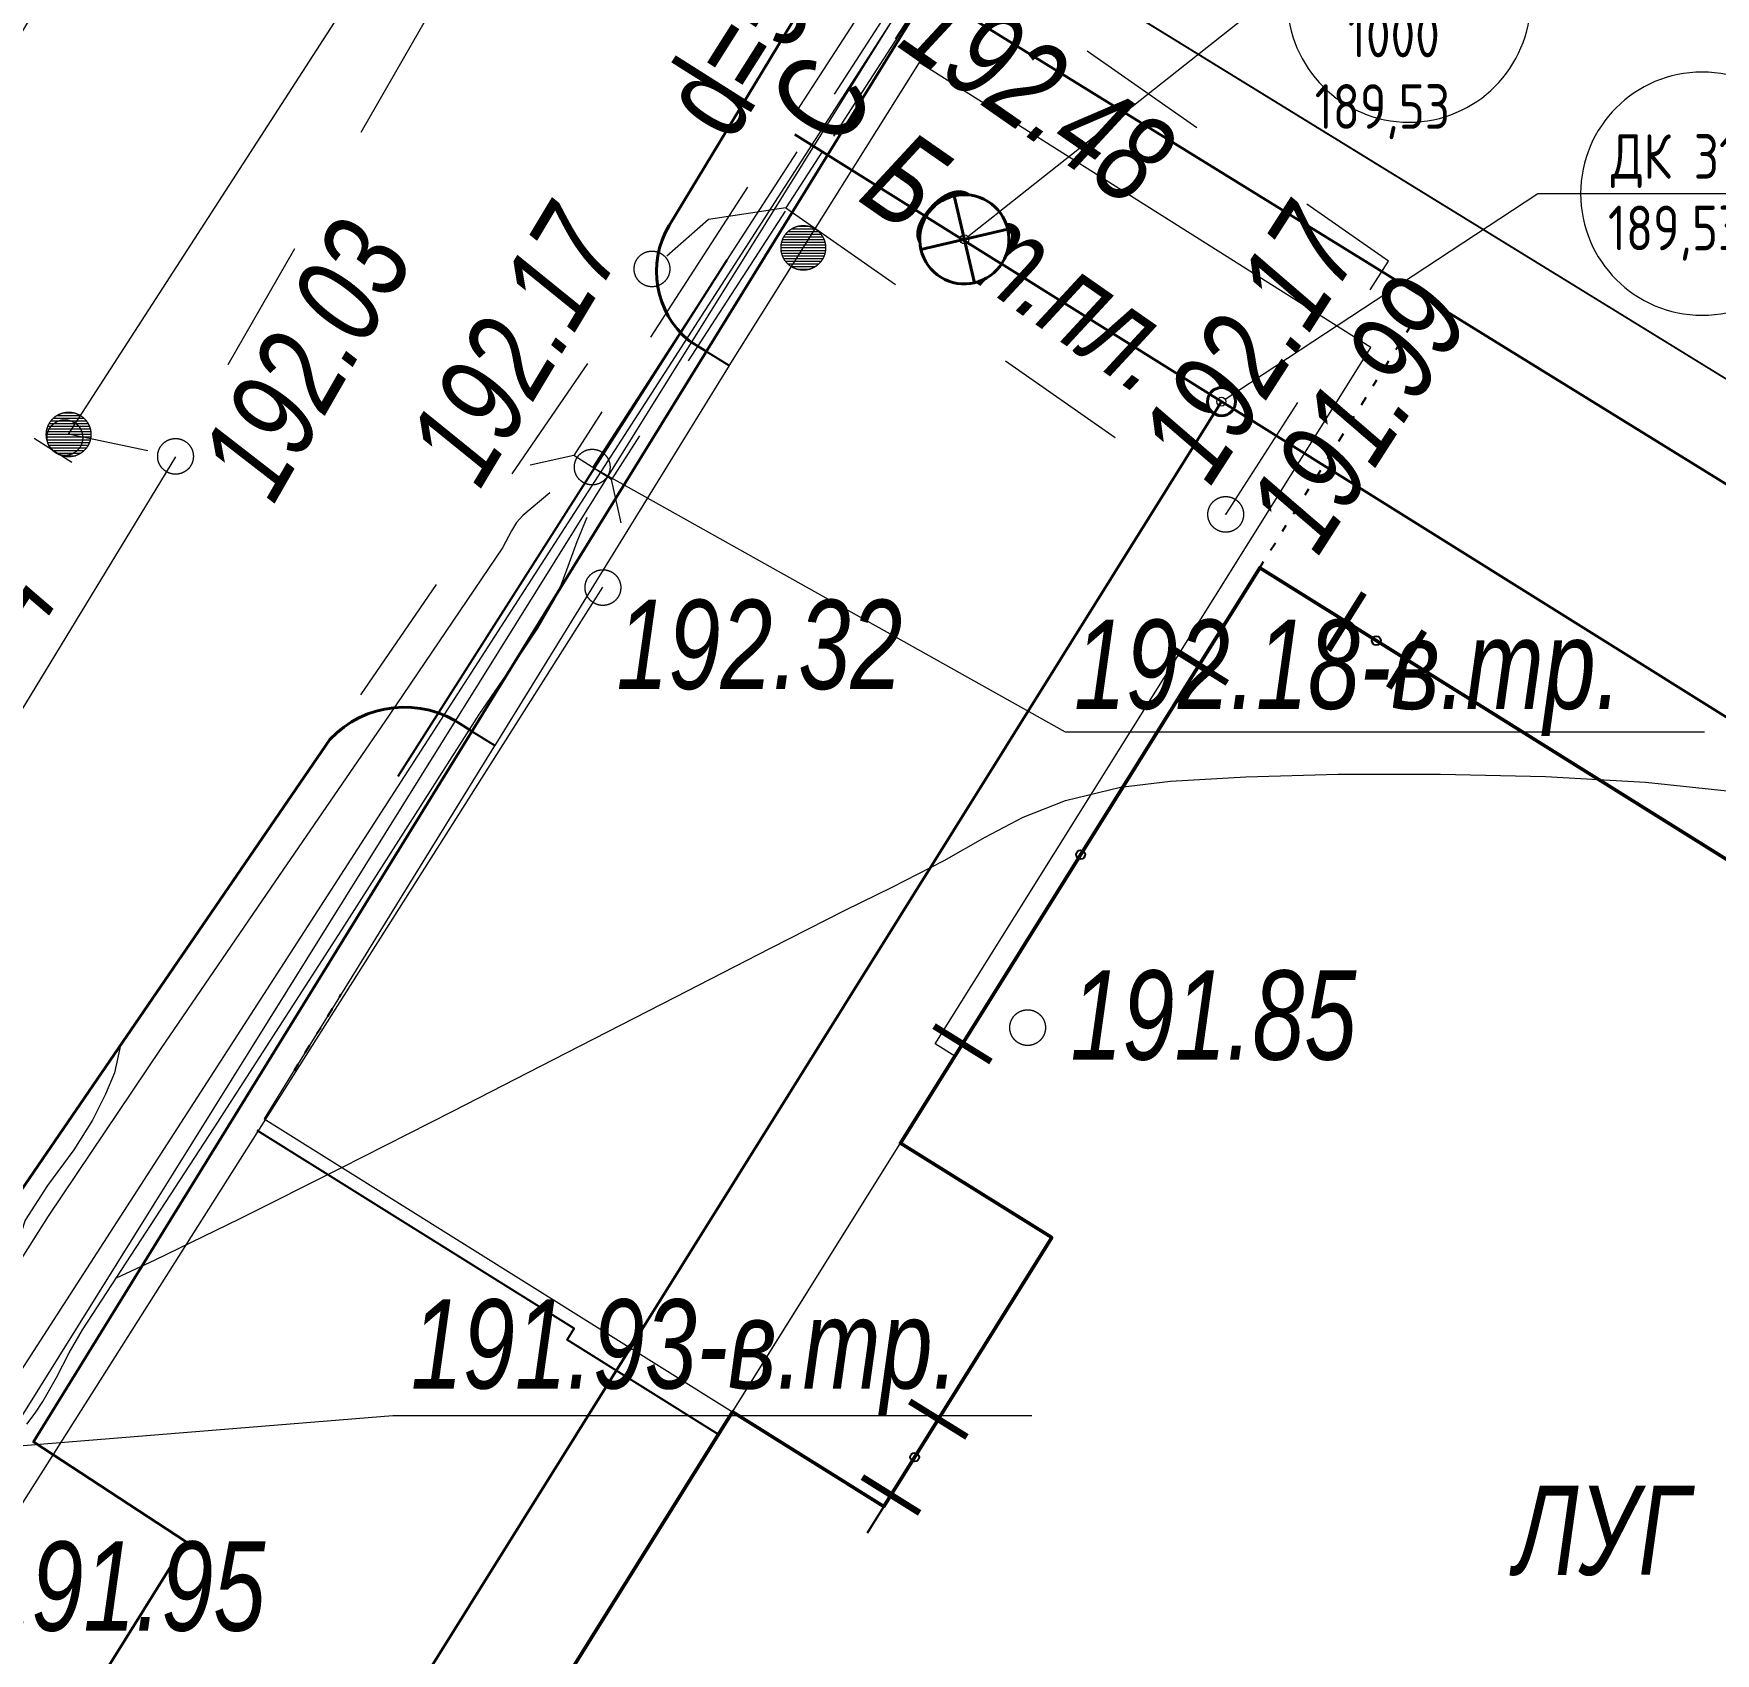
# Model space of a CAD drawing. Header units: millimetres. Extents: x -38151500 to -37084347, y -20520149 to -20417590.
# Drawn here: x -38101260 to -38082412, y -20485120 to -20466974 of the extents above; entities that cross this region are included whole.
import ezdxf
from ezdxf.xclip import XClip

# ---------------------------------------------------------------- set-up
doc = ezdxf.new("R2010")
doc.units = ezdxf.units.MM
doc.header["$MEASUREMENT"] = 0
doc.header["$XCLIPFRAME"] = 0
for name, pattern in [('Wipeout_Contour', [1000, 0, -1000]), ('ГОСТ 2.303 6', [480, 80, -150, 100, -150]), ('Новофедоровское_снт 28_07$0$l049', [3000, 2000, -1000]), ('Новофедоровское_снт 28_07$0$l189_2', [3000, 1500, -1500])]:
    doc.linetypes.add(name, pattern=pattern)
for name, color, linetype in [('!!! ПОДОСНОВА', 7, 'Continuous'), ('Дренаж', 7, 'Continuous'), ('Дренаж выноски', 7, 'Continuous')]:
    doc.layers.add(name, color=color, linetype=linetype)
for name, color, linetype, lineweight in [('Дренаж выноски_Ном._пера__21', 20, 'Continuous', 15), ('Дренаж_Ном._пера__20', 20, 'Continuous', 40), ('Новый_0-Жирная_Ном._пера__7', 7, 'Continuous', 25), ('Новый_0_Ном._пера__7', 7, 'Continuous', 25), ('Новый_Defpoints_Ном._пера__16', 16, 'Continuous', 20), ('Новый_Defpoints_Ном._пера__7', 7, 'Continuous', 25), ('Новый_ГП_БК_15.30_Ном._пера__206', 206, 'Continuous', 25), ('Новый_ГП_Граница участка_Ном._пера__1', 1, 'Continuous', 40), ('Новый_ГП_Дороги_проезды_Ном._пера__16', 16, 'Continuous', 20), ('Новый_ГП_Дороги_проезды_Ном._пера__251', 250, 'Continuous', 40), ('Новый_ГП_Здание сооружение_Ном._пера__22', 22, 'Continuous', 50), ('Новый_ГТ-сооружение_ ограждение_Ном._пера__19', 7, 'Continuous', 90), ('Чертеж_1_Новофедоровское_снт 28_07$0$tp_Дороги_Ном._пера__253', 252, 'Continuous', 18), ('Чертеж_1_Новофедоровское_снт 28_07$0$tp_отметки_новые_Ном._пера__253', 252, 'Continuous', 18), ('Чертеж_1_Новофедоровское_снт 28_07$0$tp_растительность_Ном._пера__253', 252, 'Continuous', 18), ('Чертеж_1_Новофедоровское_снт 28_07$0$tp_трубы под дорогой_Ном._пера__253', 252, 'Continuous', 18), ('Чертеж_1_Новофедоровское_снт 28_07$0$U_ТЕКСТ_БЕЛЫЙ_Ном._пера__253', 252, 'Continuous', 18), ('Чертеж_1_Новый_ГП_Топография_Ном._пера__253', 252, 'Continuous', 18), ('Чертеж_1_Новый_Новофедоровское_снт 28_07$0$tp_Дороги_Ном._пера__253', 252, 'Continuous', 18), ('Чертеж_1_Новый_Новофедоровское_снт 28_07$0$tp_канавы_Ном._пера__253', 252, 'Continuous', 18), ('Чертеж_1_Новый_Новофедоровское_снт 28_07$0$tp_ЛЭП нн_Ном._пера__253', 252, 'Continuous', 18), ('Чертеж_1_Новый_Новофедоровское_снт 28_07$0$tp_Ограждения ДЕР_Ном._пера__253', 252, 'Continuous', 18), ('Чертеж_1_Новый_Новофедоровское_снт 28_07$0$tp_Ограждения рабица_Ном._пера__253', 252, 'Continuous', 18), ('Чертеж_1_Новый_Новофедоровское_снт 28_07$0$tp_Ограждения_Ном._пера__253', 252, 'Continuous', 18), ('Чертеж_1_Новый_Новофедоровское_снт 28_07$0$tp_Ограждения_Ном._пера__7', 7, 'Continuous', 18), ('Чертеж_1_Новый_Новофедоровское_снт 28_07$0$tp_отметки_новые_Ном._пера__253', 252, 'Continuous', 18), ('Чертеж_1_Новый_Новофедоровское_снт 28_07$0$tp_отметки_новые_Ном._пера__7', 7, 'Continuous', 18), ('Чертеж_1_Новый_Новофедоровское_снт 28_07$0$tp_рельеф_Ном._пера__253', 252, 'Continuous', 18), ('Чертеж_1_Новый_Новофедоровское_снт 28_07$0$tp_трубы под дорогой_Ном._пера__253', 252, 'Continuous', 18), ('Чертеж_1_Новый_Новофедоровское_снт 28_07$0$U_Водосток_Ном._пера__253', 252, 'Continuous', 18), ('Чертеж_1_Новый_Новофедоровское_снт 28_07$0$U_Газопровод_Ном._пера__253', 252, 'Continuous', 18)]:
    doc.layers.add(name, color=color, linetype=linetype, lineweight=lineweight)
doc.styles.add('СГЕНЕРИР_СТИЛЬ_1', font='arial.ttf', dxfattribs={"width": 0.75})
doc.styles.add('СГЕНЕРИР_СТИЛЬ_3', font='arial.ttf', dxfattribs={"width": 0.749999})
doc.styles.add('СГЕНЕРИР_СТИЛЬ_6', font='')
doc.styles.get('СГЕНЕРИР_СТИЛЬ_6').set_extended_font_data('GOST_type_A')
doc.linetypes.add('МЕЖА', pattern='A,0,[6,генпплан 2025_06_18 dima вариант 21.Shx,S=39.68254,R=0,X=0,Y=0],-5480,0', length=5480)
doc.linetypes.add('Новофедоровское_снт 28_07$0$lm334', pattern='A,0,[4,генпплан 2025_06_18 dima вариант 21.Shx,S=79.365079,R=0,X=0,Y=0],-11000,0', length=11000)
doc.linetypes.add('Новофедоровское_снт 28_07$0$З ДЕРЕВ', pattern='A,0,[2,генпплан 2025_06_18 dima вариант 21.Shx,S=19.84127,R=0,X=0,Y=0.2],-2500,0', length=2500)
doc.linetypes.add('Новофедоровское_снт 28_07$0$ЗАБОР_СЕТКА', pattern='A,0,[1,генпплан 2025_06_18 dima вариант 21.Shx,S=39.68254,R=0,X=0,Y=0],-5000,0', length=5000)
doc.linetypes.add('Новофедоровское_снт 28_07$0$МЕЖА', pattern='A,0,[5,генпплан 2025_06_18 dima вариант 21.Shx,S=46.746032,R=0,X=0,Y=0],-6500,0', length=6500)

# ---------------------------------------------------------------- blocks, each defined once
blk = doc.blocks.new('Чертеж_1_1')
at = {"layer": 'Чертеж_1_Новый_ГП_Топография_Ном._пера__253', "color": 252, "linetype": 'Новофедоровское_снт 28_07$0$МЕЖА', "lineweight": 18, "flags": 128}
for points in [[(-38122200, -20517064), (-38122160, -20517000), (-38111673, -20499900), (-38085503, -20516708), (-38073942, -20500671), (-38064026, -20487867), (-38065780, -20480650), (-38067785, -20473503), (-38073278, -20475465), (-38076133, -20474628), (-38090404, -20465849), (-38080455, -20449640), (-38088064, -20444942), (-38129095, -20512686)], [(-38091230, -20466500), (-38071830, -20478480), (-38069360, -20474480), (-38064920, -20486530), (-38074650, -20500140), (-38073790, -20500700), (-38085150, -20516190), (-38085480, -20516730), (-38085750, -20516560), (-38110230, -20500980), (-38099550, -20483870), (-38101260, -20482750)]]:
    blk.add_lwpolyline(points, close=True, dxfattribs=at)
at = {"layer": 'Чертеж_1_Новый_Новофедоровское_снт 28_07$0$tp_Дороги_Ном._пера__253', "color": 252, "linetype": 'Новофедоровское_снт 28_07$0$l189_2', "lineweight": 18, "flags": 128}
for points in [[(-38088467, -20451967), (-38087634, -20452488), (-38093990, -20461790), (-38099672, -20471714), (-38100868, -20471463)], [(-38092830, -20468926), (-38093698, -20469057), (-38094327, -20469610), (-38103091, -20482398), (-38109908, -20493946), (-38108976, -20495191)]]:
    blk.add_lwpolyline(points, dxfattribs=at)
blk.add_lwpolyline([(-38092830, -20468926), (-38087898, -20472361), (-38086075, -20469524), (-38090999, -20466094)], close=True, dxfattribs=at)
at = {"layer": 'Чертеж_1_Новый_Новофедоровское_снт 28_07$0$tp_Дороги_Ном._пера__253', "color": 252, "linetype": 'Continuous', "lineweight": 18, "flags": 128}
blk.add_lwpolyline([(-38099672, -20471714), (-38102079, -20475671)], dxfattribs=at)
at = {"layer": 'Чертеж_1_Новый_Новофедоровское_снт 28_07$0$tp_канавы_Ном._пера__253', "color": 252, "linetype": 'Continuous', "lineweight": 18, "flags": 128}
for points in [[(-38095476, -20472118), (-38095779, -20472372), (-38095849, -20472451), (-38095903, -20472544), (-38096005, -20472736), (-38097276, -20474608), (-38098556, -20476475), (-38099834, -20478344), (-38101098, -20480224), (-38101533, -20480913), (-38101954, -20481614), (-38102138, -20481864), (-38102280, -20482070), (-38102456, -20482368)], [(-38101335, -20482553), (-38101242, -20482430), (-38101158, -20482300), (-38101005, -20482028), (-38100862, -20481753), (-38100711, -20481494), (-38099238, -20479232), (-38097773, -20476963), (-38096268, -20474603), (-38095827, -20473960), (-38095610, -20473636), (-38095415, -20473298), (-38095344, -20473142), (-38095284, -20472983), (-38095167, -20472662), (-38095057, -20472390)]]:
    blk.add_lwpolyline(points, dxfattribs=at)
at = {"layer": 'Чертеж_1_Новый_Новофедоровское_снт 28_07$0$tp_ЛЭП нн_Ном._пера__253', "color": 252, "linetype": 'Continuous', "lineweight": 18, "flags": 128}
blk.add_lwpolyline([(-38124200, -20518699), (-38123089, -20517036), (-38102475, -20484194), (-38077438, -20444066), (-38076229, -20442473)], dxfattribs=at)
at = {"layer": 'Чертеж_1_Новый_Новофедоровское_снт 28_07$0$tp_Ограждения ДЕР_Ном._пера__253', "color": 252, "linetype": 'Новофедоровское_снт 28_07$0$З ДЕРЕВ', "lineweight": 18, "flags": 128}
blk.add_lwpolyline([(-38100868, -20471463), (-38097071, -20465581)], dxfattribs=at)
at = {"layer": 'Чертеж_1_Новый_Новофедоровское_снт 28_07$0$tp_Ограждения рабица_Ном._пера__253', "color": 252, "linetype": 'Новофедоровское_снт 28_07$0$ЗАБОР_СЕТКА', "lineweight": 18, "flags": 128}
for points in [[(-38090405, -20465851), (-38076133, -20474628), (-38073278, -20475465)], [(-38094884, -20473175), (-38108215, -20494203)]]:
    blk.add_lwpolyline(points, dxfattribs=at)
at = {"layer": 'Чертеж_1_Новый_Новофедоровское_снт 28_07$0$tp_Ограждения_Ном._пера__253', "color": 252, "linetype": 'Continuous', "lineweight": 18, "flags": 128}
blk.add_lwpolyline([(-38101255, -20471508), (-38100831, -20471774)], dxfattribs=at)
at = {"layer": 'Чертеж_1_Новый_Новофедоровское_снт 28_07$0$tp_Ограждения_Ном._пера__7', "color": 7, "linetype": 'Continuous', "lineweight": 18}
for p, q in [((-38092805, -20469192), (-38092464, -20469192)), ((-38092766, -20469162), (-38092503, -20469162)), ((-38092695, -20469132), (-38092575, -20469132)), ((-38092883, -20469372), (-38092384, -20469372)), ((-38092881, -20469342), (-38092387, -20469342)), ((-38092876, -20469312), (-38092393, -20469312)), ((-38092865, -20469282), (-38092402, -20469282)), ((-38092851, -20469252), (-38092416, -20469252)), ((-38092832, -20469222), (-38092437, -20469222)), ((-38092882, -20469402), (-38092387, -20469402)), ((-38092877, -20469432), (-38092391, -20469432)), ((-38092867, -20469462), (-38092400, -20469462)), ((-38092853, -20469492), (-38092415, -20469492)), ((-38092835, -20469522), (-38092434, -20469522)), ((-38092809, -20469552), (-38092460, -20469552)), ((-38092772, -20469582), (-38092497, -20469582)), ((-38092708, -20469612), (-38092558, -20469612)), ((-38101001, -20471253), (-38100738, -20471253)), ((-38100930, -20471223), (-38100810, -20471223)), ((-38101118, -20471463), (-38100618, -20471463)), ((-38101116, -20471433), (-38100622, -20471433)), ((-38101111, -20471403), (-38100628, -20471403)), ((-38101100, -20471373), (-38100637, -20471373)), ((-38101086, -20471343), (-38100650, -20471343)), ((-38101066, -20471313), (-38100672, -20471313)), ((-38101040, -20471283), (-38100698, -20471283)), ((-38101116, -20471493), (-38100622, -20471493)), ((-38101112, -20471523), (-38100626, -20471523)), ((-38101102, -20471553), (-38100634, -20471553)), ((-38101088, -20471583), (-38100650, -20471583)), ((-38101070, -20471613), (-38100668, -20471613)), ((-38101044, -20471643), (-38100694, -20471643)), ((-38101006, -20471673), (-38100732, -20471673)), ((-38100942, -20471703), (-38100792, -20471703))]:
    blk.add_line(p, q, dxfattribs=at)
for centre in [(-38092634, -20469374), (-38100868, -20471465)]:
    blk.add_circle(centre, 250, dxfattribs=at)
at = {"layer": 'Чертеж_1_Новый_Новофедоровское_снт 28_07$0$tp_отметки_новые_Ном._пера__253', "color": 252, "linetype": 'Continuous', "lineweight": 18, "flags": 128}
for points in [[(-38082535, -20474800), (-38089694, -20474800), (-38095000, -20471830)], [(-38090073, -20482458), (-38097233, -20482458), (-38102163, -20482860)]]:
    blk.add_lwpolyline(points, dxfattribs=at)
at = {"layer": 'Чертеж_1_Новый_Новофедоровское_снт 28_07$0$tp_отметки_новые_Ном._пера__7', "color": 7, "linetype": 'Continuous', "lineweight": 18}
for centre in [(-38094330, -20469610), (-38100910, -20471500), (-38099670, -20471710), (-38095000, -20471830), (-38087900, -20472360), (-38094880, -20473180), (-38090120, -20478110)]:
    blk.add_circle(centre, 200, dxfattribs=at)
at = {"layer": 'Чертеж_1_Новый_Новофедоровское_снт 28_07$0$tp_рельеф_Ном._пера__253', "color": 252, "linetype": 'Continuous', "lineweight": 18, "flags": 128}
for points in [[(-38100333, -20480914), (-38099898, -20480713), (-38098953, -20480251), (-38097813, -20479679), (-38096562, -20479044), (-38095287, -20478391), (-38094072, -20477767), (-38093002, -20477220), (-38092163, -20476794), (-38091639, -20476537), (-38091055, -20476239), (-38090595, -20475978), (-38090170, -20475753), (-38089694, -20475565), (-38089079, -20475415), (-38088517, -20475349), (-38087676, -20475299), (-38086641, -20475271), (-38085493, -20475269), (-38084317, -20475297), (-38083194, -20475361), (-38082207, -20475466)], [(-38100287, -20478306), (-38100287, -20478307), (-38100353, -20478617), (-38100454, -20478857), (-38100601, -20479148), (-38100811, -20479479), (-38101103, -20479880), (-38101355, -20480268), (-38101448, -20480556), (-38101395, -20480689)]]:
    blk.add_lwpolyline(points, dxfattribs=at)
at = {"layer": 'Чертеж_1_Новый_Новофедоровское_снт 28_07$0$tp_трубы под дорогой_Ном._пера__253', "color": 252, "linetype": 'Новофедоровское_снт 28_07$0$l049', "lineweight": 18, "flags": 128}
for points in [[(-38090002, -20463656), (-38095206, -20471700)], [(-38089580, -20463924), (-38094784, -20471968)]]:
    blk.add_lwpolyline(points, dxfattribs=at)
at = {"layer": 'Чертеж_1_Новый_Новофедоровское_снт 28_07$0$tp_трубы под дорогой_Ном._пера__253', "color": 252, "linetype": 'Continuous', "lineweight": 18, "flags": 128}
blk.add_lwpolyline([(-38094674, -20472456), (-38094784, -20471968), (-38095206, -20471700), (-38095694, -20471810)], dxfattribs=at)
at = {"layer": 'Чертеж_1_Новый_Новофедоровское_снт 28_07$0$U_Водосток_Ном._пера__253', "color": 252, "linetype": 'Continuous', "lineweight": 18, "flags": 128}
for points in [[(-38089790, -20463788), (-38092289, -20467651)], [(-38092708, -20468298), (-38094995, -20471834)]]:
    blk.add_lwpolyline(points, dxfattribs=at)
at = {"layer": 'Чертеж_1_Новый_Новофедоровское_снт 28_07$0$U_Газопровод_Ном._пера__253', "color": 252, "linetype": 'Новофедоровское_снт 28_07$0$lm334', "lineweight": 18, "flags": 128}
blk.add_lwpolyline([(-38123518, -20516227), (-38101070, -20481445), (-38080519, -20449601), (-38072402, -20437023), (-38072683, -20437169), (-38070353, -20435962), (-38065122, -20437583)], dxfattribs=at)
at = {"layer": 'Чертеж_1_Новофедоровское_снт 28_07$0$tp_Дороги_Ном._пера__253', "color": 252, "linetype": 'Continuous', "lineweight": 18, "char_height": 1000, "attachment_point": 7, "style": 'СГЕНЕРИР_СТИЛЬ_1'}
for s, insert, rotation in [('\\A1;{\\pql;\\fArial|b0|i1|c204|p0;\\W0.750000;Бет.пл.}', (-38092049, -20468845), 325.1439), ('\\A1;{\\pql;\\fArial|b0|i1|c204|p0;\\W0.750000;Ц}', (-38101383, -20473956), 57.3407)]:
    blk.add_mtext(s, dxfattribs=dict(at, insert=insert, rotation=rotation))
at = {"layer": 'Чертеж_1_Новофедоровское_снт 28_07$0$tp_отметки_новые_Ном._пера__253', "color": 252, "linetype": 'Continuous', "lineweight": 18, "char_height": 1000, "attachment_point": 7, "style": 'СГЕНЕРИР_СТИЛЬ_1'}
for s, insert, rotation in [('\\A1;{\\pql;\\fArial|b0|i1|c204|p0;\\W0.750000;192.48}', (-38091609, -20467118), 325.1394), ('\\A1;{\\pql;\\fArial|b0|i1|c204|p0;\\W0.750000;192.17}', (-38096248, -20472102), 59), ('\\A1;{\\pql;\\fArial|b0|i1|c204|p0;\\W0.750000;192.17}', (-38088064, -20472069), 57.276), ('\\A1;{\\pql;\\fArial|b0|i1|c204|p0;\\W0.750000;192.03}', (-38098561, -20472270), 60.2066), ('\\A1;{\\pql;\\fArial|b0|i1|c204|p0;\\W0.750000;191.99}', (-38086857, -20472852), 57.276)]:
    blk.add_mtext(s, dxfattribs=dict(at, insert=insert, rotation=rotation))
for s, insert in [('\\A1;{\\pql;\\fArial|b0|i1|c204|p0;\\W0.750000;192.32}', (-38094728, -20474331)), ('\\A1;{\\pql;\\fArial|b0|i1|c204|p0;\\W0.750000;192.18-в.тр.}', (-38089600, -20474841)), ('\\A1;{\\pql;\\fArial|b0|i1|c204|p0;\\W0.750000;191.85}', (-38089640, -20478483)), ('\\A1;{\\pql;\\fArial|b0|i1|c204|p0;\\W0.750000;191.93-в.тр.}', (-38097032, -20482455)), ('\\A1;{\\pql;\\fArial|b0|i1|c204|p0;\\W0.750000;191.95}', (-38101868, -20484881))]:
    blk.add_mtext(s, dxfattribs=dict(at, insert=insert))
at = {"layer": 'Чертеж_1_Новофедоровское_снт 28_07$0$tp_растительность_Ном._пера__253', "color": 252, "linetype": 'Continuous', "lineweight": 18, "insert": (-38084664, -20484255), "char_height": 1000, "attachment_point": 7, "style": 'СГЕНЕРИР_СТИЛЬ_1'}
blk.add_mtext('\\A1;{\\pql;\\fArial|b0|i1|c204|p0;\\W0.750000;ЛУГ}', dxfattribs=at)
at = {"layer": 'Чертеж_1_Новофедоровское_снт 28_07$0$tp_трубы под дорогой_Ном._пера__253', "color": 252, "linetype": 'Continuous', "lineweight": 18, "insert": (-38093436, -20468221), "char_height": 1000, "attachment_point": 7, "rotation": 57.6886, "style": 'СГЕНЕРИР_СТИЛЬ_3'}
blk.add_mtext('\\A1;{\\pql;\\fArial|b0|i0|c204|p0;\\W0.749999;d=500ст.}', dxfattribs=at)
at = {"layer": 'Чертеж_1_Новофедоровское_снт 28_07$0$U_ТЕКСТ_БЕЛЫЙ_Ном._пера__253', "color": 252, "linetype": 'Continuous', "lineweight": 18, "insert": (-38092205, -20468304), "char_height": 1000, "attachment_point": 7, "rotation": 57.6886, "style": 'СГЕНЕРИР_СТИЛЬ_3'}
blk.add_mtext('\\A1;{\\pql;\\fArial|b0|i0|c204|p0;\\W0.749999;С}', dxfattribs=at)
blk = doc.blocks.new('Колонна_2_1', base_point=(-38087948, -20471097))
at = {"color": 254, "linetype": 'Wipeout_Contour', "lineweight": 0, "ltscale": 1210739416.619836}
blk.add_wipeout([(-38088105, -20471097), (-38088105, -20471097), (-38088097, -20471146), (-38088075, -20471190), (-38088040, -20471224), (-38087996, -20471247), (-38087948, -20471255), (-38087948, -20471255), (-38087948, -20471255), (-38087899, -20471247), (-38087855, -20471224), (-38087820, -20471190), (-38087798, -20471146), (-38087790, -20471097), (-38087790, -20471097), (-38087790, -20471097), (-38087798, -20471048), (-38087820, -20471004), (-38087855, -20470970), (-38087899, -20470947), (-38087948, -20470940), (-38087948, -20470940), (-38087948, -20470940), (-38087996, -20470947), (-38088040, -20470970), (-38088075, -20471004), (-38088097, -20471048)], dxfattribs=at).dxf.layer = 'Дренаж'
at = {"layer": 'Дренаж_Ном._пера__20', "color": 20, "linetype": 'Continuous', "lineweight": 40, "flags": 128}
blk.add_lwpolyline([(-38088105, -20471097, 0.414214), (-38087948, -20471255, 0.414214), (-38087790, -20471097, 0.414214), (-38087948, -20470940, 0.414214)], format="xyb", close=True, dxfattribs=at)
blk = doc.blocks.new('Колонна_5_1', base_point=(-38090830, -20469278))
at = {"color": 254, "linetype": 'Wipeout_Contour', "lineweight": 0, "ltscale": 1729694841.793766}
blk.add_wipeout([(-38091092, -20469704), (-38091092, -20469704), (-38091004, -20469747), (-38090909, -20469772), (-38090812, -20469778), (-38090714, -20469765), (-38090622, -20469733), (-38090537, -20469684), (-38090464, -20469619), (-38090404, -20469541), (-38090404, -20469541), (-38090404, -20469541), (-38090361, -20469453), (-38090336, -20469358), (-38090330, -20469260), (-38090343, -20469163), (-38090375, -20469070), (-38090424, -20468986), (-38090489, -20468912), (-38090567, -20468853), (-38090567, -20468853), (-38090567, -20468853), (-38090655, -20468810), (-38090750, -20468785), (-38090848, -20468779), (-38090945, -20468792), (-38091037, -20468824), (-38091122, -20468873), (-38091196, -20468938), (-38091255, -20469016), (-38091255, -20469016), (-38091255, -20469016), (-38091298, -20469104), (-38091323, -20469198), (-38091329, -20469296), (-38091316, -20469393), (-38091284, -20469486), (-38091235, -20469571), (-38091170, -20469644)], dxfattribs=at).dxf.layer = 'Дренаж'
at = {"layer": 'Дренаж_Ном._пера__20', "color": 20, "linetype": 'Continuous', "lineweight": 40}
for p, q in [((-38090714, -20469765), (-38090945, -20468792)), ((-38090343, -20469163), (-38091316, -20469393))]:
    blk.add_line(p, q, dxfattribs=at)
at = {"layer": 'Дренаж_Ном._пера__20', "color": 20, "linetype": 'Continuous', "lineweight": 40, "flags": 128}
blk.add_lwpolyline([(-38091092, -20469704, 0.414214), (-38090404, -20469541, 0.414214), (-38090567, -20468853, 0.414214), (-38091255, -20469016, 0.414214)], format="xyb", close=True, dxfattribs=at)
blk = doc.blocks.new('Выноска_6_1', base_point=(-38090830, -20469278))
at = {"layer": 'Дренаж выноски_Ном._пера__21', "color": 20, "linetype": 'Continuous', "lineweight": 15}
for p, q in [((-38090790, -20469247), (-38087448, -20466604)), ((-38087448, -20466604), (-38087208, -20466604)), ((-38087208, -20466604), (-38084484, -20466604))]:
    blk.add_line(p, q, dxfattribs=at)
at = {"layer": 'Дренаж выноски_Ном._пера__21', "color": 20, "linetype": 'Continuous', "lineweight": 15, "flags": 128}
blk.add_lwpolyline([(-38084484, -20466604, 1), (-38087208, -20466604, 1)], format="xyb", close=True, dxfattribs=at)
at = {"layer": 'Дренаж выноски_Ном._пера__21', "color": 20, "linetype": 'Continuous', "lineweight": 15}
blk.add_circle((-38090830, -20469278), 50, dxfattribs=at)
at = {"layer": 'Дренаж выноски_Ном._пера__21', "color": 20, "lineweight": 15, "insert": (-38085846, -20465938), "char_height": 500, "width": 2200, "attachment_point": 2, "line_spacing_factor": 0.961326, "style": 'СГЕНЕРИР_СТИЛЬ_6'}
blk.add_mtext('\\A1;{\\pqc;\\pt0,21000;\\fGOST_type_A|b0|i0|c0|p0;\\W1.000000;РК 1000\\fGOST_type_A|b0|i0|c0|p0;\\W1.000000;\\A1{\\H.66x;\\S^  ;}\\fGOST_type_A|b0|i0|c0|p0;\\W1.000000;\\fGOST_type_A|b0|i0|c0|p0;\\W1.000000;\\A1{\\H.66x;\\S^  ;}\\fGOST_type_A|b0|i0|c0|p0;\\W1.000000; \\fGOST_type_A|b0|i0|c0|p0;\\W1.000000;\\fGOST_type_A|b0|i0|c0|p0;\\W1.000000;\\fGOST_type_A|b0|i0|c0|p0;\\W1.000000;\\fGOST_type_A|b0|i0|c0|p0;\\W1.000000;\\fGOST_type_A|b0|i0|c0|p0;\\W1.000000;189,53 \\fGOST_type_A|b0|i0|c0|p0;\\W1.000000;\\A1{\\H.66x;\\S^  ;}\\fGOST_type_A|b0|i0|c0|p0;\\W1.000000;\\fGOST_type_A|b0|i0|c0|p0;\\W1.000000;\\A1{\\H.66x;\\S^  ;}\\fGOST_type_A|b0|i0|c0|p0;\\W1.000000;\\fGOST_type_A|b0|i0|c0|p0;\\W1.000000;\\fGOST_type_A|b0|i0|c0|p0;\\W1.000000;\\fGOST_type_A|b0|i0|c0|p0;\\W1.000000;\\fGOST_type_A|b0|i0|c0|p0;\\W1.000000;\\fGOST_type_A|b0|i0|c0|p0;\\W1.000000;\\fGOST_type_A|b0|i0|c0|p0;\\W1.000000;\\fGOST_type_A|b0|i0|c0|p0;\\W1.000000;\\fGOST_type_A|b0|i0|c0|p0;\\W1.000000;\\fGOST_type_A|b0|i0|c0|p0;\\W1.000000;\\fGOST_type_A|b0|i0|c0|p0;\\W1.000000;\\fGOST_type_A|b0|i0|c0|p0;\\W1.000000;\\fGOST_type_A|b0|i0|c0|p0;\\W1.000000;\\fGOST_type_A|b0|i0|c0|p0;\\W1.000000;\\fGOST_type_A|b0|i0|c0|p0;\\W1.000000;\\fGOST_type_A|b0|i0|c0|p0;\\W1.000000;\\fGOST_type_A|b0|i0|c0|p0;\\W1.000000;\\fGOST_type_A|b0|i0|c0|p0;\\W1.000000;\\fGOST_type_A|b0|i0|c0|p0;\\W1.000000;\\fGOST_type_A|b0|i0|c0|p0;\\W1.000000;\\fGOST_type_A|b0|i0|c0|p0;\\W1.000000;\\fGOST_type_A|b0|i0|c0|p0;\\W1.000000;\\fGOST_type_A|b0|i0|c0|p0;\\W1.000000;\\fGOST_type_A|b0|i0|c0|p0;\\W1.000000;\\fGOST_type_A|b0|i0|c0|p0;\\W1.000000;\\fGOST_type_A|b0|i0|c0|p0;\\W1.000000;\\fGOST_type_A|b0|i0|c0|p0;\\W1.000000;\\fGOST_type_A|b0|i0|c0|p0;\\W1.000000;\\fGOST_type_A|b0|i0|c0|p0;\\W1.000000;\\fGOST_type_A|b0|i0|c0|p0;\\W1.000000;\\fGOST_type_A|b0|i0|c0|p0;\\W1.000000;\\fGOST_type_A|b0|i0|c0|p0;\\W1.000000;\\fGOST_type_A|b0|i0|c0|p0;\\W1.000000;\\fGOST_type_A|b0|i0|c0|p0;\\W1.000000;\\fGOST_type_A|b0|i0|c0|p0;\\W1.000000;}', dxfattribs=at)
blk = doc.blocks.new('Выноска_7_1', base_point=(-38087948, -20471097))
at = {"layer": 'Дренаж выноски_Ном._пера__21', "color": 20, "linetype": 'Continuous', "lineweight": 15}
for p, q in [((-38087906, -20471070), (-38084400, -20468767)), ((-38084400, -20468767), (-38083922, -20468767)), ((-38083922, -20468767), (-38081198, -20468767))]:
    blk.add_line(p, q, dxfattribs=at)
at = {"layer": 'Дренаж выноски_Ном._пера__21', "color": 20, "linetype": 'Continuous', "lineweight": 15, "flags": 128}
blk.add_lwpolyline([(-38081198, -20468767, 1), (-38083922, -20468767, 1)], format="xyb", close=True, dxfattribs=at)
at = {"layer": 'Дренаж выноски_Ном._пера__21', "color": 20, "linetype": 'Continuous', "lineweight": 15}
blk.add_circle((-38087948, -20471097), 50, dxfattribs=at)
at = {"layer": 'Дренаж выноски_Ном._пера__21', "color": 20, "lineweight": 15, "insert": (-38082560, -20468100), "char_height": 500, "width": 2200, "attachment_point": 2, "line_spacing_factor": 0.961326, "style": 'СГЕНЕРИР_СТИЛЬ_6'}
blk.add_mtext('\\A1;{\\pqc;\\pt0,21000;\\fGOST_type_A|b0|i0|c0|p0;\\W1.000000;ДК 315\\fGOST_type_A|b0|i0|c0|p0;\\W1.000000;\\A1{\\H.66x;\\S^  ;}\\fGOST_type_A|b0|i0|c0|p0;\\W1.000000;\\fGOST_type_A|b0|i0|c0|p0;\\W1.000000;\\A1{\\H.66x;\\S^  ;}\\fGOST_type_A|b0|i0|c0|p0;\\W1.000000; \\fGOST_type_A|b0|i0|c0|p0;\\W1.000000;\\fGOST_type_A|b0|i0|c0|p0;\\W1.000000;\\fGOST_type_A|b0|i0|c0|p0;\\W1.000000;\\fGOST_type_A|b0|i0|c0|p0;\\W1.000000;\\fGOST_type_A|b0|i0|c0|p0;\\W1.000000;189,53 \\fGOST_type_A|b0|i0|c0|p0;\\W1.000000;\\A1{\\H.66x;\\S^  ;}\\fGOST_type_A|b0|i0|c0|p0;\\W1.000000;\\fGOST_type_A|b0|i0|c0|p0;\\W1.000000;\\A1{\\H.66x;\\S^  ;}\\fGOST_type_A|b0|i0|c0|p0;\\W1.000000;\\fGOST_type_A|b0|i0|c0|p0;\\W1.000000;\\fGOST_type_A|b0|i0|c0|p0;\\W1.000000;\\fGOST_type_A|b0|i0|c0|p0;\\W1.000000;\\fGOST_type_A|b0|i0|c0|p0;\\W1.000000;\\fGOST_type_A|b0|i0|c0|p0;\\W1.000000;\\fGOST_type_A|b0|i0|c0|p0;\\W1.000000;\\fGOST_type_A|b0|i0|c0|p0;\\W1.000000;\\fGOST_type_A|b0|i0|c0|p0;\\W1.000000;\\fGOST_type_A|b0|i0|c0|p0;\\W1.000000;\\fGOST_type_A|b0|i0|c0|p0;\\W1.000000;\\fGOST_type_A|b0|i0|c0|p0;\\W1.000000;\\fGOST_type_A|b0|i0|c0|p0;\\W1.000000;\\fGOST_type_A|b0|i0|c0|p0;\\W1.000000;\\fGOST_type_A|b0|i0|c0|p0;\\W1.000000;\\fGOST_type_A|b0|i0|c0|p0;\\W1.000000;\\fGOST_type_A|b0|i0|c0|p0;\\W1.000000;\\fGOST_type_A|b0|i0|c0|p0;\\W1.000000;\\fGOST_type_A|b0|i0|c0|p0;\\W1.000000;\\fGOST_type_A|b0|i0|c0|p0;\\W1.000000;\\fGOST_type_A|b0|i0|c0|p0;\\W1.000000;\\fGOST_type_A|b0|i0|c0|p0;\\W1.000000;\\fGOST_type_A|b0|i0|c0|p0;\\W1.000000;\\fGOST_type_A|b0|i0|c0|p0;\\W1.000000;\\fGOST_type_A|b0|i0|c0|p0;\\W1.000000;\\fGOST_type_A|b0|i0|c0|p0;\\W1.000000;\\fGOST_type_A|b0|i0|c0|p0;\\W1.000000;\\fGOST_type_A|b0|i0|c0|p0;\\W1.000000;\\fGOST_type_A|b0|i0|c0|p0;\\W1.000000;\\fGOST_type_A|b0|i0|c0|p0;\\W1.000000;\\fGOST_type_A|b0|i0|c0|p0;\\W1.000000;\\fGOST_type_A|b0|i0|c0|p0;\\W1.000000;\\fGOST_type_A|b0|i0|c0|p0;\\W1.000000;\\fGOST_type_A|b0|i0|c0|p0;\\W1.000000;\\fGOST_type_A|b0|i0|c0|p0;\\W1.000000;}', dxfattribs=at)

msp = doc.modelspace()

# ---------------------------------------------------------------- linework, layer by layer
at = {"layer": 'Новый_0-Жирная_Ном._пера__7', "color": 7, "linetype": 'Continuous', "lineweight": 25}
msp.add_line((-38097173, -20475292), (-38093486, -20469507), dxfattribs=at)
at = {"layer": 'Новый_0_Ном._пера__7', "color": 7, "linetype": 'Continuous', "lineweight": 25}
for p, q in [((-38093720, -20470535), (-38093465, -20470692)), ((-38096347, -20474791), (-38096092, -20474949))]:
    msp.add_line(p, q, dxfattribs=at)
at = {"layer": 'Новый_Defpoints_Ном._пера__16', "color": 16, "linetype": 'Continuous', "lineweight": 20}
msp.add_lwpolyline([(-38078310, -20498227), (-38078352, -20498200), (-38079306, -20499726), (-38083224, -20497278), (-38082561, -20496219), (-38085852, -20494162), (-38086621, -20495392), (-38092675, -20491609), (-38091907, -20490379), (-38096528, -20487471), (-38095504, -20485832), (-38095546, -20485805), (-38087518, -20472958), (-38071151, -20483185), (-38072767, -20485771), (-38071157, -20486777)], close=True, dxfattribs=at)
at = {"layer": 'Новый_Defpoints_Ном._пера__7', "color": 7, "linetype": 'Continuous', "lineweight": 25}
for points in [[(-38085449, -20474251), (-38086976, -20473297)], [(-38091115, -20478715), (-38087937, -20473627)], [(-38091916, -20483770), (-38090857, -20482074)]]:
    msp.add_lwpolyline(points, dxfattribs=at)
for centre in [(-38086212, -20473774), (-38089526, -20476171), (-38091386, -20482922)]:
    msp.add_circle(centre, 50, dxfattribs=at)
at = {"layer": 'Новый_ГП_БК_15.30_Ном._пера__206', "color": 206, "linetype": 'ГОСТ 2.303 6', "lineweight": 25}
msp.add_line((-38087518, -20472957), (-38085800, -20470206), dxfattribs=at)
for points in [[(-38096347, -20474791), (-38093720, -20470535)], [(-38098337, -20478586), (-38097813, -20477736)]]:
    msp.add_lwpolyline(points, dxfattribs=at)
at = {"layer": 'Новый_ГП_БК_15.30_Ном._пера__206', "color": 206, "linetype": 'Continuous', "lineweight": 25}
msp.add_lwpolyline([(-38093586, -20482668), (-38095282, -20481608), (-38095202, -20481480), (-38098754, -20479261)], dxfattribs=at)
at = {"layer": 'Новый_ГП_Дороги_проезды_Ном._пера__251', "color": 250, "linetype": 'Continuous', "lineweight": 40}
msp.add_lwpolyline([(-38096347, -20474791), (-38096450, -20474726, 0.372191), (-38097939, -20474881), (-38103063, -20482356), (-38109809, -20493778, 0.271746), (-38108953, -20496722), (-38107955, -20497336), (-38107704, -20497500), (-38109028, -20499620), (-38109197, -20499514), (-38110182, -20498960, 0.380242), (-38113828, -20500139), (-38123668, -20516132)], format="xyb", dxfattribs=at)
at = {"layer": 'Новый_ГП_Здание сооружение_Ном._пера__22', "color": 22, "linetype": 'Continuous', "lineweight": 50}
msp.add_lwpolyline([(-38072767, -20485771), (-38071151, -20483185), (-38081497, -20476720), (-38087518, -20472957), (-38091545, -20479403), (-38089849, -20480462), (-38091731, -20483473), (-38093427, -20482413), (-38095546, -20485805)], dxfattribs=at)
at = {"layer": 'Новый_ГТ-сооружение_ ограждение_Ном._пера__19', "color": 7, "linetype": 'Continuous', "lineweight": 90}
for p, q in [((-38086353, -20473244), (-38086750, -20473880)), ((-38085674, -20473668), (-38086072, -20474304)), ((-38087883, -20474249), (-38088520, -20473852)), ((-38090532, -20478490), (-38091169, -20478093)), ((-38090803, -20482696), (-38091439, -20482299)), ((-38091333, -20483544), (-38091969, -20483147))]:
    msp.add_line(p, q, dxfattribs=at)

# ---------------------------------------------------------------- block references
at = {"layer": '!!! ПОДОСНОВА', "color": 252, "linetype": 'Continuous', "lineweight": 40}
ref = msp.add_blockref('Чертеж_1_1', (0, 0), dxfattribs=at)
XClip(ref).set_block_clipping_path([(-38156773.930035077, -20418838.4532491304), (-38156773.930035077, -20510095.8116091713), (-38134193.3603857011, -20510095.8116091713), (-38128800.2227013633, -20521215.6831232607), (-38043434.3590716273, -20521215.6831232607), (-38043434.3590716273, -20418721.7424019799)])

# ---------------------------------------------------------------- next in the draw order: block references
at = {"layer": 'Дренаж', "color": 20, "lineweight": 40}
for name, p in [('Колонна_5_1', (-38090830, -20469278)), ('Колонна_2_1', (-38087948, -20471097))]:
    msp.add_blockref(name, p, dxfattribs=at)

# ---------------------------------------------------------------- next in the draw order: linework, layer by layer
at = {"layer": 'Дренаж_Ном._пера__20', "color": 20, "linetype": 'Continuous', "lineweight": 40}
for p, q in [((-38087948, -20471097), (-38092730, -20468106)), ((-38087948, -20471097), (-38098149, -20487422)), ((-38067681, -20483761), (-38087948, -20471097))]:
    msp.add_line(p, q, dxfattribs=at)
at = {"layer": 'Новый_ГП_Граница участка_Ном._пера__1', "color": 1, "linetype": 'МЕЖА', "lineweight": 40}
msp.add_lwpolyline([(-38091230, -20466500), (-38071830, -20478480), (-38069360, -20474480), (-38064920, -20486530), (-38074650, -20500140), (-38073790, -20500700), (-38085150, -20516190), (-38085480, -20516730), (-38085750, -20516560), (-38110230, -20500980), (-38099550, -20483870), (-38101260, -20482750)], close=True, dxfattribs=at)
at = {"layer": 'Новый_ГП_Дороги_проезды_Ном._пера__16', "color": 16, "linetype": 'Continuous', "lineweight": 20}
msp.add_lwpolyline([(-38096102, -20474964), (-38098675, -20479133), (-38093427, -20482413), (-38090937, -20478429), (-38091158, -20478291), (-38086272, -20470489), (-38091336, -20467296), (-38093467, -20470695), (-38093466, -20470693), (-38096092, -20474949)], close=True, dxfattribs=at)
at = {"layer": 'Новый_ГП_Дороги_проезды_Ном._пера__251', "color": 250, "linetype": 'Continuous', "lineweight": 40}
msp.add_lwpolyline([(-38089951, -20462208), (-38094138, -20469125, 0.372191), (-38093914, -20470414), (-38093720, -20470535)], format="xyb", dxfattribs=at)

# ---------------------------------------------------------------- next in the draw order: block references
at = {"layer": 'Дренаж выноски', "color": 20, "linetype": 'Continuous', "lineweight": 15}
for name, p in [('Выноска_6_1', (-38090830, -20469278)), ('Выноска_7_1', (-38087948, -20471097))]:
    msp.add_blockref(name, p, dxfattribs=at)

doc.saveas('drawing.dxf')
